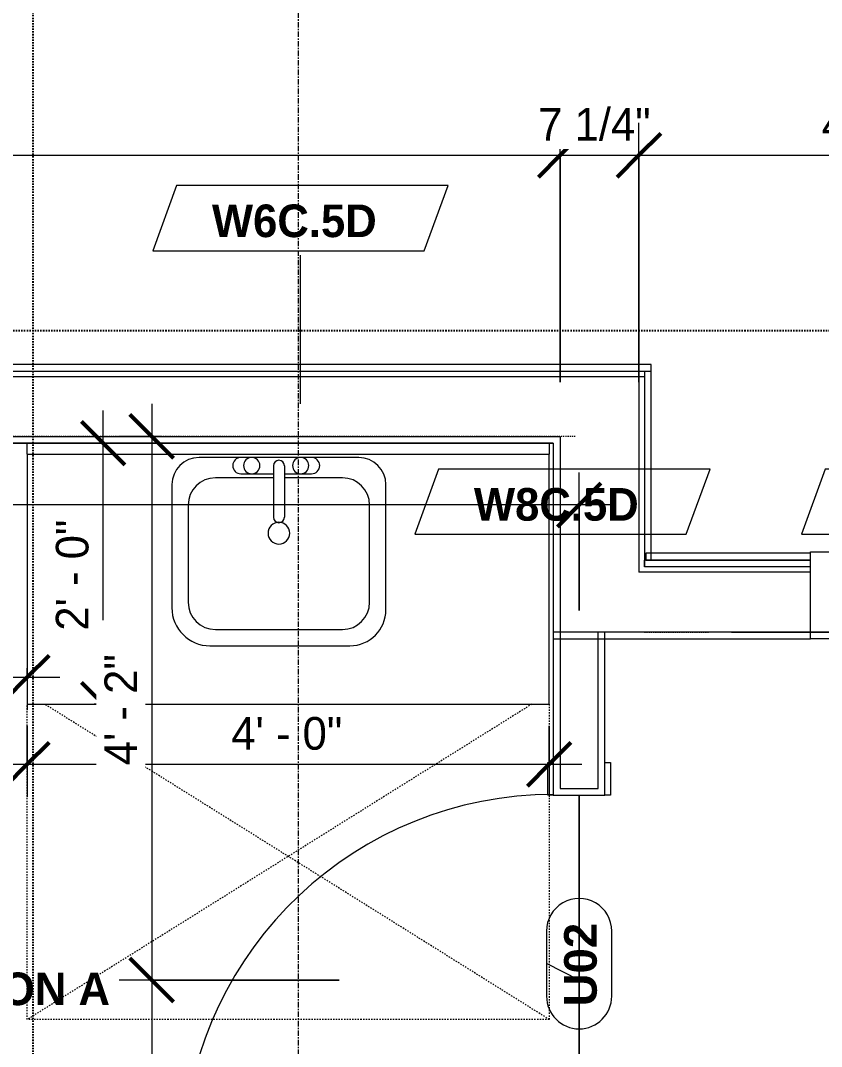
# Model space of a CAD drawing. Header units: inches. Extents: x -4058 to -1781, y 9814 to 12264.
# Drawn here: x -2852.9 to -2779.2, y 10317.9 to 10412.3 of the extents above; entities that cross this region are included whole.
import ezdxf

# ---------------------------------------------------------------- set-up
doc = ezdxf.new("R2010")
doc.units = ezdxf.units.IN
doc.header["$MEASUREMENT"] = 0
for name, pattern in [('Aligning Line 1_8_', [0.25, 0.125, -0.125]), ('Dash', [0.25, 0.125, -0.125]), ('Dash 3_32_', [0.1875, 0.09375, -0.09375]), ('Dash_2_', [0.25, 0.125, -0.125]), ('Grid Line 1_2_', [0.875, 0.5, -0.125, 0.125, -0.125])]:
    doc.linetypes.add(name, pattern=pattern)
for name, color, linetype, lineweight in [('0-1', 7, 'Continuous', 5), ('0-2', 7, 'Continuous', 9), ('A-ANNO-DIMS', 211, 'Continuous', 9), ('A-ANNO-DIMS-32', 211, 'Continuous', 9), ('A-AREA-IDEN', 2, 'Continuous', 9), ('A-DETL-1', 90, 'Dash 3_32_', 9), ('A-DOOR-1', 7, 'Continuous', 9), ('A-DOOR-2', 31, 'Continuous', 9), ('A-DOOR-FRAM-1', 7, 'Continuous', 9), ('A-DOOR-IDEN', 31, 'Continuous', 9), ('A-FLOR-2', 192, 'Continuous', 9), ('A-GENM', 5, 'Continuous', 9), ('A-GENM-2', 147, 'Dash', 9), ('A-WALL-1', 7, 'Continuous', 9), ('A-WALL-2', 113, 'Continuous', 9), ('A-WALL-IDEN', 211, 'Continuous', 9), ('G-ANNO-SYMB', 111, 'Aligning Line 1_8_', 9), ('I-WALL-3', 7, 'Continuous', 9), ('P-SANR-FIXT', 6, 'Continuous', 9), ('Q-CASE', 31, 'Continuous', 9), ('S-GRID-1', 1, 'Grid Line 1_2_', 9)]:
    doc.layers.add(name, color=color, linetype=linetype, lineweight=lineweight)
doc.layers.add('0-3', color=250, linetype='Dash_2_')
doc.styles.add('Arial_B', font='arialbd.ttf', dxfattribs={"height": 3})
doc.styles.add('Century Gothic', font='ufonts.com_century-gothic.ttf', dxfattribs={"height": 3})
doc.styles.add('Century Gothic_B_1', font='GOTHICB.TTF', dxfattribs={"height": 3})
doc.dimstyles.new('MARKETING_DIMENSION', dxfattribs={"dimscale": 12, "dimtxt": 3.132505, "dimasz": 0.333333, "dimexe": 0.25, "dimexo": 0.166667, "dimgap": 0.041667, "dimtad": 1, "dimdec": 4, "dimrnd": 0.0625, "dimzin": 3, "dimdsep": 46, "dimlunit": 4, "dimtxsty": 'Century Gothic', "dimblk1": 'OBLIQUE', "dimblk2": 'OBLIQUE', "dimsah": 1, "dimcen": 0.09, "dimdle": 0.25, "dimazin": 0, "dimtfac": 1, "dimtdec": 4, "dimtix": 1, "dimtmove": 0, "dimatfit": 3, "dimfxl": 1, "dimtvp": 1, "dimtfill": 1, "dimfrac": 2, "dimtolj": 1, "dimtzin": 0, "dimarcsym": 2})
doc.dimstyles.new('THE_DIMENSION_STRING', dxfattribs={"dimscale": 12, "dimtxt": 3.132505, "dimasz": 0.333333, "dimexe": 0.25, "dimexo": 0.166667, "dimgap": 0.041667, "dimtad": 1, "dimdec": 4, "dimrnd": 0.0625, "dimzin": 3, "dimdsep": 46, "dimlunit": 4, "dimtxsty": 'Century Gothic', "dimblk1": 'OBLIQUE', "dimblk2": 'OBLIQUE', "dimsah": 1, "dimcen": 0.09, "dimdle": 0.25, "dimazin": 0, "dimtfac": 1, "dimtdec": 4, "dimtix": 1, "dimtmove": 0, "dimatfit": 3, "dimfxl": 1, "dimtvp": 1, "dimtfill": 1, "dimfrac": 2, "dimtolj": 1, "dimtzin": 0, "dimarcsym": 2})
doc.dimstyles.new('THE_DIMENSION_STRING_1', dxfattribs={"dimscale": 12, "dimtxt": 3.132505, "dimasz": 0.333333, "dimexe": 0.25, "dimexo": 0.166667, "dimgap": 0.041667, "dimtad": 1, "dimdec": 4, "dimrnd": 0.0625, "dimzin": 3, "dimdsep": 46, "dimlunit": 4, "dimtxsty": 'Century Gothic', "dimblk1": 'OBLIQUE', "dimblk2": 'OBLIQUE', "dimsah": 1, "dimcen": 0.09, "dimdle": 0.25, "dimazin": 0, "dimtfac": 1, "dimtdec": 4, "dimtix": 1, "dimtmove": 1, "dimatfit": 3, "dimfxl": 1, "dimtvp": 1, "dimtfill": 1, "dimfrac": 2, "dimtolj": 1, "dimtzin": 0, "dimarcsym": 2})
doc.dimstyles.new('THE_DIMENSION_STRING_3', dxfattribs={"dimscale": 12, "dimtxt": 3.132505, "dimasz": 0.333333, "dimexe": 0.25, "dimexo": 0.166667, "dimgap": 0.041667, "dimtad": 1, "dimdec": 4, "dimrnd": 0.0625, "dimzin": 3, "dimdsep": 46, "dimlunit": 4, "dimtxsty": 'Century Gothic', "dimblk1": 'OBLIQUE', "dimblk2": 'OBLIQUE', "dimsah": 1, "dimcen": 0.09, "dimdle": 0.25, "dimazin": 0, "dimtfac": 1, "dimtdec": 4, "dimtix": 1, "dimtmove": 0, "dimatfit": 3, "dimfxl": 1, "dimtvp": 1, "dimtfill": 1, "dimfrac": 2, "dimtolj": 1, "dimtzin": 0, "dimarcsym": 2})
doc.dimstyles.new('THE_DIMENSION_STRING_4', dxfattribs={"dimscale": 12, "dimtxt": 3.132505, "dimasz": 0.333333, "dimexe": 0.25, "dimexo": 0.166667, "dimgap": 0.041667, "dimtad": 1, "dimdec": 4, "dimrnd": 0.0625, "dimzin": 3, "dimdsep": 46, "dimlunit": 4, "dimtxsty": 'Century Gothic', "dimblk1": 'OBLIQUE', "dimblk2": 'OBLIQUE', "dimsah": 1, "dimcen": 0.09, "dimdle": 0.25, "dimazin": 0, "dimtfac": 1, "dimtdec": 4, "dimtix": 1, "dimtmove": 0, "dimatfit": 3, "dimfxl": 1, "dimtvp": 1, "dimtfill": 1, "dimfrac": 2, "dimtolj": 1, "dimtzin": 0, "dimarcsym": 2})

# ---------------------------------------------------------------- blocks, each defined once
blk = doc.blocks.new('HOLLOW METAL - UNIT DOOR-2191977-UNIT PLANS - 1ST FLOOR')
at = {"layer": 'A-DOOR-1'}
for p, q in [((16.25, -3.875), (18, -3.875)), ((16.25, -39.875), (16.25, -3.875)), ((18, -3.875), (18, -39.875)), ((18, -39.875), (16.25, -39.875))]:
    blk.add_line(p, q, dxfattribs=at)
blk.add_arc((18, -3.875), 36, 180, 270, dxfattribs=at)
at = {"layer": 'A-DOOR-FRAM-1'}
for p, q in [((-20, 4.125), (-18, 4.125)), ((-20, -3.875), (-20, 4.125)), ((-18, 4.125), (-18, 2.1875)), ((18, 4.125), (20, 4.125)), ((18, 2.1875), (18, 4.125)), ((20, 4.125), (20, -3.875)), ((-18, 2.1875), (-17.375, 2.1875)), ((-17.375, 2.1875), (-17.375, -1.9375)), ((17.375, 2.1875), (18, 2.1875)), ((17.375, -1.9375), (17.375, 2.1875)), ((-18, -1.9375), (-18, -3.875)), ((-17.375, -1.9375), (-18, -1.9375)), ((18, -1.9375), (17.375, -1.9375)), ((18, -3.875), (18, -1.9375)), ((-18, -3.875), (-20, -3.875)), ((20, -3.875), (18, -3.875))]:
    blk.add_line(p, q, dxfattribs=at)
blk = doc.blocks.new('CTR - 1st Phase - Common Walls_rvt-1-UNIT PLANS - 1ST FLOOR')
at = {"layer": 'A-WALL-1'}
for p, q in [((-3067.149, 10380.039), (-2803.899, 10380.039)), ((-3067.149, 10379.539), (-2803.899, 10379.539)), ((-2803.899, 10380.039), (-2795.524, 10380.039)), ((-2803.899, 10379.539), (-2803.274, 10379.539)), ((-2803.274, 10379.539), (-2796.024, 10379.539)), ((-2796.024, 10379.539), (-2795.524, 10379.539)), ((-2796.024, 10379.539), (-2796.024, 10361.539)), ((-2795.524, 10380.039), (-2794.899, 10380.039)), ((-2795.524, 10380.039), (-2795.524, 10379.539)), ((-2795.524, 10380.039), (-2795.524, 10379.539)), ((-2795.524, 10379.539), (-2795.524, 10362.664)), ((-2931.711, 10374.039), (-2803.899, 10374.039)), ((-2803.899, 10374.039), (-2803.274, 10374.039)), ((-2803.274, 10374.039), (-2803.274, 10356.039)), ((-2794.899, 10362.664), (-2795.524, 10362.664)), ((-2795.524, 10362.039), (-2795.524, 10362.664)), ((-2795.524, 10362.664), (-2795.524, 10362.039)), ((-2795.524, 10361.539), (-2796.024, 10361.539)), ((-2794.899, 10362.039), (-2795.524, 10362.039)), ((-2794.899, 10361.539), (-2795.524, 10361.539)), ((-2780.236, 10362.039), (-2794.899, 10362.039)), ((-2780.236, 10361.539), (-2794.899, 10361.539)), ((-2796.024, 10356.039), (-2803.274, 10356.039)), ((-2794.899, 10356.039), (-2796.024, 10356.039)), ((-2780.236, 10356.039), (-2794.899, 10356.039))]:
    blk.add_line(p, q, dxfattribs=at)
at = {"layer": 'I-WALL-3'}
for p, q in [((-2803.899, 10380.664), (-3067.149, 10380.664)), ((-2794.899, 10380.664), (-2803.899, 10380.664)), ((-2794.899, 10380.039), (-2794.899, 10380.664)), ((-2794.899, 10362.664), (-2794.899, 10380.039)), ((-2892.586, 10373.414), (-2803.899, 10373.414)), ((-2803.899, 10373.414), (-2803.899, 10355.414)), ((-2780.236, 10363.289), (-2795.399, 10363.289)), ((-2795.399, 10363.289), (-2795.399, 10362.664)), ((-2795.399, 10362.664), (-2780.236, 10362.664)), ((-2780.236, 10362.664), (-2794.899, 10362.664)), ((-2803.899, 10355.414), (-2803.274, 10355.414)), ((-2803.274, 10355.414), (-2794.899, 10355.414)), ((-2794.899, 10355.414), (-2780.236, 10355.414))]:
    blk.add_line(p, q, dxfattribs=at)
at = {"layer": '0-2'}
blk.add_blockref('HOLLOW METAL - UNIT DOOR-2191977-UNIT PLANS - 1ST FLOOR', (-2760.236, 10359.289), dxfattribs=at)
blk = doc.blocks.new('M_Sink Vanity-Square - 500 x 440mm-1352614-UNIT PLANS - 1ST FLOOR')
at = {"layer": 'P-SANR-FIXT'}
for p, q in [((7.96, 7.092), (-6.725, 7.092)), ((3.618, 7.092), (-2.882, 7.092)), ((0.118, 6.329), (0.118, 1.59)), ((1.118, 6.329), (1.118, 1.59)), ((0.118, 5.217), (-5.225, 5.217)), ((-2.882, 5.592), (0.118, 5.592)), ((1.118, 5.592), (3.618, 5.592)), ((6.46, 5.217), (1.118, 5.217)), ((-9.225, 4.592), (-9.225, -6.73)), ((10.46, -6.91), (10.46, 4.592)), ((-7.725, 2.717), (-7.725, -6.23)), ((8.96, -6.23), (8.96, 2.717)), ((-5.225, -8.73), (6.46, -8.73)), ((-5.725, -10.23), (7.139, -10.23))]:
    blk.add_line(p, q, dxfattribs=at)
for centre, radius, start, end in [((-6.725, 4.592), 2.5, 90, 180), ((-2.882, 6.342), 0.75, 90, 270), ((-1.882, 6.342), 0.75, 360, 180), ((0.618, 6.329), 0.5, 360, 180), ((2.618, 6.342), 0.75, 360, 180), ((3.618, 6.342), 0.75, 270, 90), ((7.96, 4.592), 2.5, 360, 90), ((-1.882, 6.342), 0.75, 180, 0), ((2.618, 6.342), 0.75, 180, 360), ((-5.225, 2.717), 2.5, 90, 180), ((6.46, 2.717), 2.5, 0, 90), ((0.618, 0.125), 1, 360, 180), ((0.618, 1.59), 0.5, 180, 0), ((0.618, 0.125), 1, 180, 0), ((-5.225, -6.23), 2.5, 180, 270), ((6.46, -6.23), 2.5, 270, 0), ((-5.725, -6.73), 3.5, 180, 270), ((7.139, -6.91), 3.321, 270, 0)]:
    blk.add_arc(centre, radius, start, end, dxfattribs=at)
blk = doc.blocks.new('Bath Vanity - Bath Vanity 48_-2551079-UNIT PLANS - 1ST FLOOR')
at = {"layer": 'Q-CASE'}
for p, q in [((-23.262, -1.005), (-23.262, -24)), ((24.738, -24), (24.738, -1.005)), ((-23.262, -24), (24.738, -24))]:
    blk.add_line(p, q, dxfattribs=at)
blk = doc.blocks.new('ADA Clearances - 30_x48_-V47-UNIT PLANS - 1ST FLOOR')
at = {"layer": 'A-GENM-2'}
for p, q in [((15, 24), (-14.005, -22.407)), ((-14.005, 24), (-8.63, 24)), ((-5.63, 24), (15, 24)), ((15, 24), (15, -24)), ((-14.005, 22.407), (15, -24)), ((15, -24), (-14.005, -24))]:
    blk.add_line(p, q, dxfattribs=at)
blk = doc.blocks.new('BATHROOM MIRROR - BATHROOM MIRROR 48_-3124766-UNIT PLANS - 1ST FLOOR')
at = {"layer": 'Q-CASE'}
for p, q in [((24.738, 24), (-23.262, 24)), ((-23.262, 23), (-23.262, 24)), ((24.738, 24), (24.738, 23)), ((-23.262, 23), (24.738, 23))]:
    blk.add_line(p, q, dxfattribs=at)
blk = doc.blocks.new('SWING - SINGLE - FLUSH - SWING - FLUSH - 2-10 x 6-8 - PRIVACY-4202132-UNIT PLANS - 1ST FLOOR')
at = {"layer": 'A-DOOR-2'}
for p, q in [((-20, 2.375), (-20, 2.875)), ((-20, 2.875), (-17, 2.875)), ((-17, 2.875), (-17, 2.375)), ((17, 2.375), (17, 2.875)), ((17, 2.875), (20, 2.875)), ((20, 2.875), (20, 2.375)), ((-17, 2.375), (-20, 2.375)), ((20, 2.375), (17, 2.375)), ((-20, -2.375), (-17, -2.375)), ((-20, -2.875), (-20, -2.375)), ((-17, -2.375), (-17, -2.875)), ((15, -2.375), (15, -36.383)), ((17, -2.375), (15, -2.375)), ((17, -2.375), (17, -36.383)), ((17, -2.375), (20, -2.375)), ((17, -2.875), (17, -2.375)), ((20, -2.375), (20, -2.875)), ((-17, -2.875), (-20, -2.875)), ((20, -2.875), (17, -2.875)), ((17, -36.383), (15, -36.383))]:
    blk.add_line(p, q, dxfattribs=at)
blk.add_arc((17, -2.375), 34.067, 180, 266.63431, dxfattribs=at)
blk = doc.blocks.new('DIMBLOCK1-UNIT PLANS - 1ST FLOOR')
at = {"layer": 'A-ANNO-DIMS-32'}
for p, q in [((-2852.274, 10347.414), (-2852.274, 10340.881)), ((-2852.274, 10343.881), (-2852.274, 10347.414)), ((-2804.274, 10347.414), (-2804.274, 10340.881)), ((-2804.274, 10343.881), (-2804.274, 10347.414)), ((-2855.274, 10343.881), (-2801.274, 10343.881))]:
    blk.add_line(p, q, dxfattribs=at)
at = {"layer": 'A-ANNO-DIMS-32', "lineweight": 50}
for p, q in [((-2852.274, 10343.881), (-2850.274, 10345.881)), ((-2804.274, 10343.881), (-2802.274, 10345.881)), ((-2852.274, 10343.881), (-2854.274, 10341.881)), ((-2804.274, 10343.881), (-2806.274, 10341.881))]:
    blk.add_line(p, q, dxfattribs=at)
at = {"layer": 'A-ANNO-DIMS-32', "color": 0, "insert": (-2833.519, 10348.226), "char_height": 3, "width": 12.58969, "attachment_point": 1, "line_spacing_factor": 0.984502, "style": 'Century Gothic', "bg_fill": 3, "box_fill_scale": 1.25, "bg_fill_color": 256, "bg_fill_true_color": 13158600, "bg_fill_transparency": 0}
blk.add_mtext('4\' - 0"', dxfattribs=at)
blk = doc.blocks.new('_Oblique')
at = {"color": 0, "linetype": 'ByBlock', "lineweight": -2}
blk.add_line((-0.5, -0.5), (0.5, 0.5), dxfattribs=at)
blk = doc.blocks.new('DIMBLOCK2-UNIT PLANS - 1ST FLOOR')
at = {"layer": 'A-ANNO-DIMS-32'}
for p, q in [((-2845.305, 10346.414), (-2845.305, 10376.414)), ((-2846.133, 10373.414), (-2842.305, 10373.414)), ((-2845.305, 10373.414), (-2846.133, 10373.414)), ((-2846.133, 10349.414), (-2842.305, 10349.414)), ((-2845.305, 10349.414), (-2846.133, 10349.414))]:
    blk.add_line(p, q, dxfattribs=at)
at = {"layer": 'A-ANNO-DIMS-32', "lineweight": 50}
for p, q in [((-2845.305, 10373.414), (-2847.305, 10375.414)), ((-2845.305, 10373.414), (-2843.305, 10371.414)), ((-2845.305, 10349.414), (-2847.305, 10351.414)), ((-2845.305, 10349.414), (-2843.305, 10347.414))]:
    blk.add_line(p, q, dxfattribs=at)
at = {"layer": 'A-ANNO-DIMS-32', "color": 0, "insert": (-2849.65, 10356.169), "char_height": 3, "width": 12.58969, "attachment_point": 1, "rotation": 90, "line_spacing_factor": 0.984502, "style": 'Century Gothic', "bg_fill": 3, "box_fill_scale": 1.25, "bg_fill_color": 256, "bg_fill_true_color": 13158600, "bg_fill_transparency": 0}
blk.add_mtext('2\' - 0"', dxfattribs=at)
blk = doc.blocks.new('DIMBLOCK3-UNIT PLANS - 1ST FLOOR')
at = {"layer": 'A-ANNO-DIMS-32'}
for p, q in [((-2840.832, 10377.039), (-2840.832, 10324.039)), ((-2840.003, 10374.039), (-2843.832, 10374.039)), ((-2840.832, 10374.039), (-2840.003, 10374.039)), ((-2823.584, 10324.039), (-2843.832, 10324.039)), ((-2840.832, 10324.039), (-2823.584, 10324.039))]:
    blk.add_line(p, q, dxfattribs=at)
at = {"layer": 'A-ANNO-DIMS-32', "lineweight": 50}
for p, q in [((-2840.832, 10374.039), (-2842.832, 10376.039)), ((-2840.832, 10374.039), (-2838.832, 10372.039)), ((-2840.832, 10324.039), (-2842.832, 10326.039)), ((-2840.832, 10324.039), (-2838.832, 10322.039))]:
    blk.add_line(p, q, dxfattribs=at)
at = {"layer": 'A-ANNO-DIMS-32', "color": 0, "insert": (-2845.177, 10343.794), "char_height": 3, "width": 12.58969, "attachment_point": 1, "rotation": 90, "line_spacing_factor": 0.984502, "style": 'Century Gothic', "bg_fill": 3, "box_fill_scale": 1.25, "bg_fill_color": 256, "bg_fill_true_color": 13158600, "bg_fill_transparency": 0}
blk.add_mtext('4\' - 2"', dxfattribs=at)
blk = doc.blocks.new('DIMBLOCK4-UNIT PLANS - 1ST FLOOR')
at = {"layer": 'A-ANNO-DIMS-32', "lineweight": 50}
for p, q in [((-2840.832, 10324.039), (-2842.832, 10326.039)), ((-2840.832, 10324.039), (-2838.832, 10322.039)), ((-2840.832, 10301.039), (-2842.832, 10303.039)), ((-2840.832, 10301.039), (-2838.832, 10299.039))]:
    blk.add_line(p, q, dxfattribs=at)
at = {"layer": 'A-ANNO-DIMS-32'}
for p, q in [((-2823.584, 10324.039), (-2843.832, 10324.039)), ((-2840.832, 10324.039), (-2840.832, 10301.039)), ((-2840.832, 10324.039), (-2823.584, 10324.039)), ((-2840.003, 10301.039), (-2843.832, 10301.039)), ((-2840.832, 10301.039), (-2840.003, 10301.039))]:
    blk.add_line(p, q, dxfattribs=at)
blk.add_ellipse((-2840.832, 10307.964), major_axis=(-11.698, 0), ratio=0.391161, start_param=3.141593, end_param=4.712389, dxfattribs=at)
at = {"layer": 'A-ANNO-DIMS-32', "color": 0, "insert": (-2830.518, 10295.135), "char_height": 3, "width": 15.39402, "attachment_point": 1, "rotation": 90, "line_spacing_factor": 0.984502, "style": 'Century Gothic', "bg_fill": 3, "box_fill_scale": 1.25, "bg_fill_color": 256, "bg_fill_true_color": 13158600, "bg_fill_transparency": 0}
blk.add_mtext('1\' - 11"', dxfattribs=at)
blk = doc.blocks.new('DIMBLOCK276-UNIT PLANS - 1ST FLOOR')
at = {"layer": 'A-ANNO-DIMS-32', "lineweight": 50}
for p, q in [((-2888.461, 10351.881), (-2886.461, 10353.881)), ((-2852.274, 10351.881), (-2850.274, 10353.881)), ((-2888.461, 10351.881), (-2890.461, 10349.881)), ((-2852.274, 10351.881), (-2854.274, 10349.881))]:
    blk.add_line(p, q, dxfattribs=at)
at = {"layer": 'A-ANNO-DIMS-32'}
for p, q in [((-2891.461, 10351.881), (-2849.274, 10351.881)), ((-2888.461, 10352.71), (-2888.461, 10348.881)), ((-2888.461, 10351.881), (-2888.461, 10352.71)), ((-2852.274, 10352.71), (-2852.274, 10348.881)), ((-2852.274, 10351.881), (-2852.274, 10352.71))]:
    blk.add_line(p, q, dxfattribs=at)
at = {"layer": 'A-ANNO-DIMS-32', "color": 0, "char_height": 3, "attachment_point": 1, "line_spacing_factor": 0.984502, "style": 'Century Gothic', "bg_fill": 3, "box_fill_scale": 1.25, "bg_fill_color": 256, "bg_fill_true_color": 13158600, "bg_fill_transparency": 0}
for s, insert, width in [('3\' - 0 3/16"', (-2880.61, 10356.226), 24.5827), ('33" MIN', (-2877.876, 10350.304), 18.01936)]:
    blk.add_mtext(s, dxfattribs=dict(at, insert=insert, width=width))
blk = doc.blocks.new('Wall Tag - Arch Wall-3956453-UNIT PLANS - 1ST FLOOR')
at = {"layer": 'A-WALL-IDEN'}
for p, q in [((-0.3561, 0.0937), (-0.4244, -0.0937)), ((0.4244, 0.0937), (-0.3561, 0.0937)), ((0.3561, -0.0937), (0.4244, 0.0937)), ((-0.4244, -0.0937), (0.3561, -0.0937))]:
    blk.add_line(p, q, dxfattribs=at)
blk = doc.blocks.new('Door Tag - Type Mark-2601225-UNIT PLANS - 1ST FLOOR')
at = {"layer": 'A-DOOR-IDEN'}
for p, q in [((0.09375, 0.09375), (-0.09375, 0.09375)), ((-0.09375, -0.09375), (0.09375, -0.09375))]:
    blk.add_line(p, q, dxfattribs=at)
for centre, start, end in [((-0.09375, 0), 90, 270), ((0.09375, 0), 270, 90)]:
    blk.add_arc(centre, 0.09375, start, end, dxfattribs=at)
blk = doc.blocks.new('DIMBLOCK689-UNIT PLANS - 1ST FLOOR')
at = {"layer": 'A-ANNO-DIMS-32'}
for p, q in [((-2772.098, 10359.039), (-2772.098, 10252.039)), ((-2787.524, 10356.039), (-2769.098, 10356.039)), ((-2772.098, 10356.039), (-2787.524, 10356.039)), ((-2776.524, 10255.039), (-2769.098, 10255.039)), ((-2772.098, 10255.039), (-2776.524, 10255.039))]:
    blk.add_line(p, q, dxfattribs=at)
at = {"layer": 'A-ANNO-DIMS-32', "lineweight": 50}
for p, q in [((-2772.098, 10356.039), (-2774.098, 10358.039)), ((-2772.098, 10356.039), (-2770.098, 10354.039)), ((-2772.098, 10255.039), (-2774.098, 10257.039)), ((-2772.098, 10255.039), (-2770.098, 10253.039))]:
    blk.add_line(p, q, dxfattribs=at)
at = {"layer": 'A-ANNO-DIMS-32', "color": 0, "insert": (-2776.444, 10300.294), "char_height": 3, "width": 12.58969, "attachment_point": 1, "rotation": 90, "line_spacing_factor": 0.984502, "style": 'Century Gothic', "bg_fill": 3, "box_fill_scale": 1.25, "bg_fill_color": 256, "bg_fill_true_color": 13158600, "bg_fill_transparency": 0}
blk.add_mtext('8\' - 5"', dxfattribs=at)
blk = doc.blocks.new('DIMBLOCK929-UNIT PLANS - 1ST FLOOR')
at = {"layer": 'A-ANNO-DIMS-32'}
for p, q in [((-2932.211, 10379.039), (-2932.211, 10402.892)), ((-2803.274, 10379.039), (-2803.274, 10402.892)), ((-2932.211, 10399.892), (-2803.274, 10399.892)), ((-2932.211, 10399.892), (-2932.211, 10379.039)), ((-2803.274, 10399.892), (-2803.274, 10379.039))]:
    blk.add_line(p, q, dxfattribs=at)
at = {"layer": 'A-ANNO-DIMS-32', "lineweight": 50}
for p, q in [((-2932.211, 10399.892), (-2930.211, 10401.892)), ((-2803.274, 10399.892), (-2801.274, 10401.892)), ((-2932.211, 10399.892), (-2934.211, 10397.892)), ((-2803.274, 10399.892), (-2805.274, 10397.892))]:
    blk.add_line(p, q, dxfattribs=at)
at = {"layer": 'A-ANNO-DIMS-32', "color": 0, "insert": (-2880.322, 10404.237), "char_height": 3, "width": 30.19138, "attachment_point": 1, "line_spacing_factor": 0.984502, "style": 'Century Gothic', "bg_fill": 3, "box_fill_scale": 1.25, "bg_fill_color": 256, "bg_fill_true_color": 13158600, "bg_fill_transparency": 0}
blk.add_mtext('10\' - 8 15/16"', dxfattribs=at)
blk = doc.blocks.new('DIMBLOCK930-UNIT PLANS - 1ST FLOOR')
at = {"layer": 'A-ANNO-DIMS-32'}
for p, q in [((-2803.274, 10379.039), (-2803.274, 10402.892)), ((-2796.024, 10379.039), (-2796.024, 10402.892)), ((-2803.274, 10399.892), (-2796.024, 10399.892)), ((-2803.274, 10399.892), (-2803.274, 10379.039)), ((-2796.024, 10399.892), (-2796.024, 10379.039))]:
    blk.add_line(p, q, dxfattribs=at)
at = {"layer": 'A-ANNO-DIMS-32', "lineweight": 50}
for p, q in [((-2803.274, 10399.892), (-2801.274, 10401.892)), ((-2796.024, 10399.892), (-2794.024, 10401.892)), ((-2803.274, 10399.892), (-2805.274, 10397.892)), ((-2796.024, 10399.892), (-2798.024, 10397.892))]:
    blk.add_line(p, q, dxfattribs=at)
at = {"layer": 'A-ANNO-DIMS-32', "color": 0, "insert": (-2805.292, 10404.237), "char_height": 3, "width": 13.54435, "attachment_point": 1, "line_spacing_factor": 0.984502, "style": 'Century Gothic', "bg_fill": 3, "box_fill_scale": 1.25, "bg_fill_color": 256, "bg_fill_true_color": 13158600, "bg_fill_transparency": 0}
blk.add_mtext('7 1/4"', dxfattribs=at)
blk = doc.blocks.new('DIMBLOCK931-UNIT PLANS - 1ST FLOOR')
at = {"layer": 'A-ANNO-DIMS-32'}
for p, q in [((-2796.024, 10379.039), (-2796.024, 10402.892)), ((-2737.236, 10379.039), (-2737.236, 10402.892)), ((-2796.024, 10399.892), (-2737.236, 10399.892)), ((-2796.024, 10399.892), (-2796.024, 10379.039)), ((-2737.236, 10399.892), (-2737.236, 10379.039))]:
    blk.add_line(p, q, dxfattribs=at)
at = {"layer": 'A-ANNO-DIMS-32', "lineweight": 50}
for p, q in [((-2796.024, 10399.892), (-2794.024, 10401.892)), ((-2737.236, 10399.892), (-2735.236, 10401.892)), ((-2796.024, 10399.892), (-2798.024, 10397.892)), ((-2737.236, 10399.892), (-2739.236, 10397.892))]:
    blk.add_line(p, q, dxfattribs=at)
at = {"layer": 'A-ANNO-DIMS-32', "color": 0, "insert": (-2779.21, 10404.237), "char_height": 3, "width": 30.19138, "attachment_point": 1, "line_spacing_factor": 0.984502, "style": 'Century Gothic', "bg_fill": 3, "box_fill_scale": 1.25, "bg_fill_color": 256, "bg_fill_true_color": 13158600, "bg_fill_transparency": 0}
blk.add_mtext('4\' - 10 13/16"', dxfattribs=at)
blk = doc.blocks.new('DIMBLOCK1365-UNIT PLANS - 1ST FLOOR')
at = {"layer": 'A-ANNO-DIMS-32'}
for p, q in [((-2935.524, 10366.902), (-2935.524, 10370.73)), ((-2801.524, 10358.035), (-2801.524, 10370.73)), ((-2798.524, 10367.73), (-2938.524, 10367.73)), ((-2935.524, 10367.73), (-2935.524, 10366.902)), ((-2801.524, 10367.73), (-2801.524, 10358.035))]:
    blk.add_line(p, q, dxfattribs=at)
at = {"layer": 'A-ANNO-DIMS-32', "lineweight": 50}
for p, q in [((-2935.524, 10367.73), (-2933.524, 10369.73)), ((-2801.524, 10367.73), (-2799.524, 10369.73)), ((-2935.524, 10367.73), (-2937.524, 10365.73)), ((-2801.524, 10367.73), (-2803.524, 10365.73))]:
    blk.add_line(p, q, dxfattribs=at)
at = {"layer": 'A-ANNO-DIMS-32', "color": 0, "insert": (-2874.938, 10372.076), "char_height": 3, "width": 15.39402, "attachment_point": 1, "line_spacing_factor": 0.984502, "style": 'Century Gothic', "bg_fill": 3, "box_fill_scale": 1.25, "bg_fill_color": 256, "bg_fill_true_color": 13158600, "bg_fill_transparency": 0}
blk.add_mtext('11\' - 2"', dxfattribs=at)

msp = doc.modelspace()

# ---------------------------------------------------------------- linework, layer by layer
at = {"layer": '0-3'}
msp.add_line((-2938.33176, 10383.79487), (-2695.84009, 10383.79487), dxfattribs=at)
at = {"layer": 'A-DETL-1'}
for p, q in [((-2801.88554, 10374.0394), (-2929.55818, 10374.0394)), ((-2795.52374, 10356.0394), (-2789.52374, 10356.0394))]:
    msp.add_line(p, q, dxfattribs=at)
at = {"layer": 'A-DOOR-IDEN'}
msp.add_line((-2801.52374, 10324.0394), (-2804.52374, 10325.54624), dxfattribs=at)
at = {"layer": 'A-FLOR-2'}
for p, q in [((-2852.27374, 10373.40981), (-2860.39127, 10373.40981)), ((-2803.89857, 10373.40981), (-2804.27374, 10373.40981)), ((-2801.52374, 10307.0394), (-2801.52374, 10341.0394)), ((-2801.52374, 10341.0394), (-2801.52374, 10307.0394))]:
    msp.add_line(p, q, dxfattribs=at)
at = {"layer": 'A-WALL-2'}
for p, q in [((-2803.89874, 10356.03481), (-2803.89874, 10341.0394)), ((-2799.14874, 10356.03481), (-2803.89874, 10356.03481)), ((-2803.27374, 10356.03481), (-2803.27374, 10341.6644)), ((-2799.77374, 10341.6644), (-2799.77374, 10356.03481)), ((-2799.14874, 10341.0394), (-2799.14874, 10356.03481)), ((-2803.27374, 10341.6644), (-2799.77374, 10341.6644)), ((-2803.89874, 10341.0394), (-2799.14874, 10341.0394))]:
    msp.add_line(p, q, dxfattribs=at)
at = {"layer": 'G-ANNO-SYMB'}
msp.add_line((-2851.7738, 10857.05315), (-2851.7738, 9975.90299), dxfattribs=at)

# ---------------------------------------------------------------- block references
at = {"layer": '0-1'}
msp.add_blockref('CTR - 1st Phase - Common Walls_rvt-1-UNIT PLANS - 1ST FLOOR', (0, 0), dxfattribs=at)
at = {"layer": 'A-DOOR-2', "rotation": 269.9999999999666}
msp.add_blockref('SWING - SINGLE - FLUSH - SWING - FLUSH - 2-10 x 6-8 - PRIVACY-4202132-UNIT PLANS - 1ST FLOOR', (-2801.52374, 10324.0394), dxfattribs=at)
at = {"layer": 'A-DOOR-IDEN', "xscale": 31.99999999999999, "yscale": 31.99999999999999, "zscale": 31.99999999999999, "rotation": 89.99999999999955}
msp.add_blockref('Door Tag - Type Mark-2601225-UNIT PLANS - 1ST FLOOR', (-2801.52374, 10325.54624), dxfattribs=at)
at = {"layer": 'A-GENM', "rotation": 270.0000000000574}
msp.add_blockref('ADA Clearances - 30_x48_-V47-UNIT PLANS - 1ST FLOOR', (-2828.27374, 10335.40981), dxfattribs=at)
at = {"layer": 'A-WALL-IDEN', "xscale": 31.99999999999999, "yscale": 31.99999999999999, "zscale": 31.99999999999999}
for p in [(-2827.16118, 10394.12048), (-2803.06675, 10368.0394), (-2767.50499, 10368.0394)]:
    msp.add_blockref('Wall Tag - Arch Wall-3956453-UNIT PLANS - 1ST FLOOR', p, dxfattribs=at)
at = {"layer": 'P-SANR-FIXT'}
msp.add_blockref('M_Sink Vanity-Square - 500 x 440mm-1352614-UNIT PLANS - 1ST FLOOR', (-2829.75322, 10365.01065), dxfattribs=at)
at = {"layer": 'Q-CASE'}
for name, p in [('BATHROOM MIRROR - BATHROOM MIRROR 48_-3124766-UNIT PLANS - 1ST FLOOR', (-2829.01144, 10349.40981)), ('Bath Vanity - Bath Vanity 48_-2551079-UNIT PLANS - 1ST FLOOR', (-2829.01144, 10373.4144))]:
    msp.add_blockref(name, p, dxfattribs=at)

# ---------------------------------------------------------------- texts
at = {"layer": 'A-DOOR-IDEN', "insert": (-2802.90359, 10321.61436), "char_height": 3, "width": 9.393, "attachment_point": 1, "rotation": 90, "style": 'Arial_B'}
msp.add_mtext('U02', dxfattribs=at)
at = {"layer": 'A-WALL-IDEN', "char_height": 3, "width": 19.594, "attachment_point": 1, "style": 'Century Gothic_B_1'}
for s, insert in [('W6C.5D', (-2835.29679, 10395.36801)), ('W8C.5D', (-2811.20236, 10369.28693))]:
    msp.add_mtext(s, dxfattribs=dict(at, insert=insert))

# ---------------------------------------------------------------- next in the draw order: dimensions: what is measured, and where the dimension line sits
at = {"layer": 'A-ANNO-DIMS'}
dim = msp.add_linear_dim(base=(-2772.09825, 10255.0394), p1=(-2789.52374, 10356.0394), p2=(-2778.52374, 10255.0394), angle=90, dimstyle='THE_DIMENSION_STRING_3', override={"dimpost": '<>', "dimfxl": 101.597244}, dxfattribs=at)
dim.commit()
dim.dimension.update_dxf_attribs({"geometry": 'DIMBLOCK689-UNIT PLANS - 1ST FLOOR', "text_midpoint": (-2774.17371, 10305.5394)})
dim = msp.add_linear_dim(base=(-2804.27374, 10343.88118), p1=(-2852.27374, 10349.4144), p2=(-2804.27374, 10349.4144), dimstyle='THE_DIMENSION_STRING', override={"dimpost": '<>', "dimfxl": 48}, dxfattribs=at)
dim.commit()
dim.dimension.update_dxf_attribs({"geometry": 'DIMBLOCK1-UNIT PLANS - 1ST FLOOR', "text_midpoint": (-2828.27374, 10345.95664)})

# ---------------------------------------------------------------- next in the draw order: dimensions: what is measured, and where the dimension line sits
dim = msp.add_linear_dim(base=(-2845.30504, 10373.4144), p1=(-2848.13347, 10349.4144), p2=(-2848.13347, 10373.4144), angle=90, dimstyle='THE_DIMENSION_STRING', override={"dimpost": '<>', "dimfxl": 24}, dxfattribs=at)
dim.commit()
dim.dimension.update_dxf_attribs({"geometry": 'DIMBLOCK2-UNIT PLANS - 1ST FLOOR', "text_midpoint": (-2847.3805, 10361.4144)})

# ---------------------------------------------------------------- next in the draw order: dimensions: what is measured, and where the dimension line sits
dim = msp.add_linear_dim(base=(-2840.83188, 10324.0394), p1=(-2838.00345, 10374.0394), p2=(-2821.58422, 10324.0394), angle=90, dimstyle='THE_DIMENSION_STRING', override={"dimpost": '<>', "dimfxl": 52.626904}, dxfattribs=at)
dim.commit()
dim.dimension.update_dxf_attribs({"geometry": 'DIMBLOCK3-UNIT PLANS - 1ST FLOOR', "text_midpoint": (-2842.86961, 10349.0394)})
dim = msp.add_linear_dim(base=(-2852.27374, 10351.88118), p1=(-2888.46124, 10354.70961), p2=(-2852.27374, 10354.70961), text='<>\\X33" MIN', dimstyle='THE_DIMENSION_STRING', override={"dimpost": '<>', "dimfxl": 36.1875}, dxfattribs=at)
dim.commit()
dim.dimension.update_dxf_attribs({"geometry": 'DIMBLOCK276-UNIT PLANS - 1ST FLOOR', "text_midpoint": (-2870.36749, 10351.88118)})

# ---------------------------------------------------------------- next in the draw order: linework, layer by layer
at = {"layer": 'A-WALL-IDEN'}
msp.add_line((-2827.16118, 10377.0394), (-2827.16118, 10390.70246), dxfattribs=at)

# ---------------------------------------------------------------- next in the draw order: texts
at = {"layer": 'A-AREA-IDEN', "insert": (-2887.45819, 10324.7271), "char_height": 3, "width": 51.51, "attachment_point": 1, "style": 'Century Gothic_B_1'}
msp.add_mtext('ST - BATH - OPTION A', dxfattribs=at)

# ---------------------------------------------------------------- next in the draw order: dimensions: what is measured, and where the dimension line sits
at = {"layer": 'A-ANNO-DIMS'}
dim = msp.add_linear_dim(base=(-2840.83188, 10301.0394), p1=(-2821.58422, 10324.0394), p2=(-2838.00345, 10301.0394), angle=90, dimstyle='THE_DIMENSION_STRING_1', override={"dimpost": '<>', "dimfxl": 28.259353}, dxfattribs=at)
dim.commit()
dim.dimension.update_dxf_attribs({"geometry": 'DIMBLOCK4-UNIT PLANS - 1ST FLOOR', "text_midpoint": (-2828.51778, 10302.8322), "dimtype": 160, "text_rotation": 90})

# ---------------------------------------------------------------- next in the draw order: dimensions: what is measured, and where the dimension line sits
dim = msp.add_linear_dim(base=(-2803.27374, 10399.89173), p1=(-2932.21124, 10377.0394), p2=(-2803.27374, 10377.0394), dimstyle='THE_DIMENSION_STRING_4', override={"dimpost": '<>', "dimfxl": 128.9375}, dxfattribs=at)
dim.commit()
dim.dimension.update_dxf_attribs({"geometry": 'DIMBLOCK929-UNIT PLANS - 1ST FLOOR', "text_midpoint": (-2867.74249, 10402.1334)})

# ---------------------------------------------------------------- next in the draw order: linework, layer by layer
at = {"layer": '0-3'}
msp.add_line((-2851.7738, 10857.05315), (-2851.7738, 9975.90299), dxfattribs=at)
at = {"layer": 'S-GRID-1'}
msp.add_line((-2827.32374, 9814.0266), (-2827.32374, 12247.50061), dxfattribs=at)

# ---------------------------------------------------------------- next in the draw order: dimensions: what is measured, and where the dimension line sits
at = {"layer": 'A-ANNO-DIMS'}
dim = msp.add_linear_dim(base=(-2796.02374, 10399.89173), p1=(-2803.27374, 10377.0394), p2=(-2796.02374, 10377.0394), dimstyle='THE_DIMENSION_STRING_4', override={"dimpost": '<>', "dimfxl": 7.25}, dxfattribs=at)
dim.commit()
dim.dimension.update_dxf_attribs({"geometry": 'DIMBLOCK930-UNIT PLANS - 1ST FLOOR', "text_midpoint": (-2799.64874, 10402.1334)})

# ---------------------------------------------------------------- next in the draw order: dimensions: what is measured, and where the dimension line sits
for base, p1, p2, dimstyle, override, picture, middle in [((-2737.23624, 10399.89173), (-2796.02374, 10377.0394), (-2737.23624, 10377.0394), 'THE_DIMENSION_STRING_4', {"dimpost": '<>', "dimfxl": 58.7875}, 'DIMBLOCK931-UNIT PLANS - 1ST FLOOR', (-2766.62999, 10402.1334)), ((-2935.52374, 10367.73042), (-2801.52374, 10356.03481), (-2935.52374, 10364.90199), 'MARKETING_DIMENSION', {"dimpost": '<>', "dimfxl": 134.293064}, 'DIMBLOCK1365-UNIT PLANS - 1ST FLOOR', (-2868.52374, 10369.76815))]:
    dim = msp.add_linear_dim(base=base, p1=p1, p2=p2, dimstyle=dimstyle, override=override, dxfattribs=at)
    dim.commit()
    dim.dimension.update_dxf_attribs({"geometry": picture, "text_midpoint": middle})

doc.saveas('drawing.dxf')
